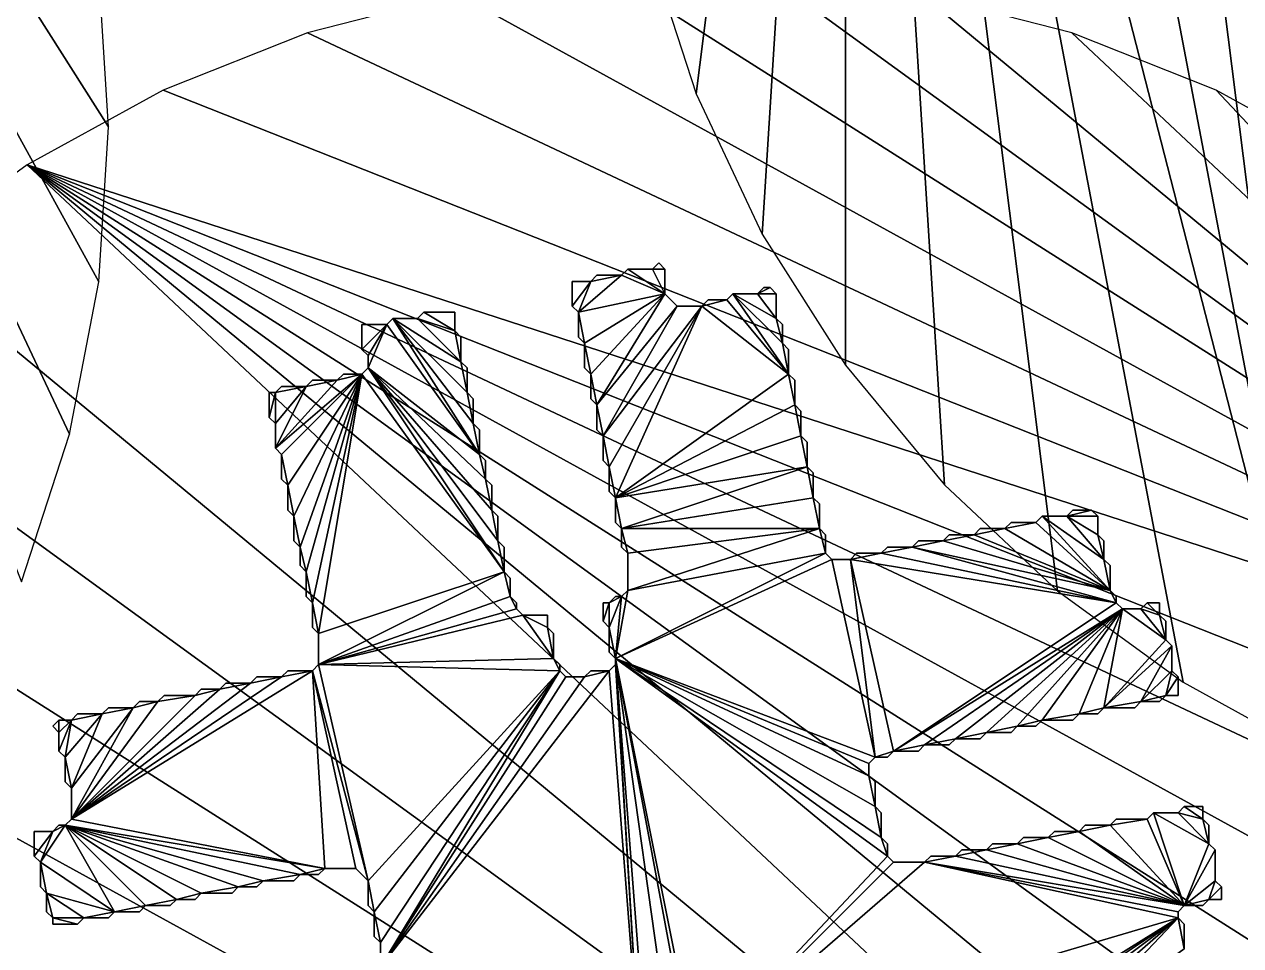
# Model space of a CAD drawing. Header units: metres. Extents: x 83 to 1014, y -33 to 839.
# Drawn here: x 490.4 to 687.1, y 209.5 to 358.6 of the extents above; entities that cross this region are included whole.
import ezdxf

# ---------------------------------------------------------------- set-up
doc = ezdxf.new("R2010")
doc.units = ezdxf.units.M

msp = doc.modelspace()

# ---------------------------------------------------------------- linework, layer by layer
for points in [[(677.83, 589.87, 250), (699.84, 240.03, 250), (699.84, 601.97, 250)], [(657.52, 575.1, 250), (699.84, 240.03, 250), (677.83, 589.87, 250)], [(639.21, 557.91, 250), (699.84, 240.03, 250), (657.52, 575.1, 250)], [(623.2, 538.56, 250), (699.84, 240.03, 250), (639.21, 557.91, 250)], [(591.28, 371.26, 250), (599.04, 347.38, 250), (623.2, 538.56, 250)], [(599.04, 347.38, 250), (609.74, 324.65, 250), (623.2, 538.56, 250)], [(609.74, 324.65, 250), (623.2, 303.44, 250), (623.2, 538.56, 250)], [(623.2, 303.44, 250), (639.21, 284.09, 250), (623.2, 538.56, 250)], [(639.21, 284.09, 250), (657.52, 266.9, 250), (623.2, 538.56, 250)], [(657.52, 266.9, 250), (677.83, 252.13, 250), (623.2, 538.56, 250)], [(677.83, 252.13, 250), (699.84, 240.03, 250), (623.2, 538.56, 250)], [(502.42, 367.07, 250), (389.16, 522.97, 250), (504, 342, 250)], [(504, 342, 250), (389.16, 522.97, 250), (502.42, 316.93, 250)], [(502.42, 316.93, 250), (389.16, 522.97, 250), (497.72, 292.26, 250)], [(497.72, 292.26, 250), (389.16, 522.97, 250), (489.96, 268.38, 250)], [(585.44, 366.61, 250), (560.52, 363.46, 250), (783.96, 240.62, 250)], [(610.56, 366.61, 250), (585.44, 366.61, 250), (783.96, 240.62, 250)], [(635.48, 363.46, 250), (610.56, 366.61, 250), (783.96, 240.62, 250)], [(560.52, 363.46, 250), (536.2, 357.21, 250), (783.96, 240.62, 250)], [(659.8, 357.21, 250), (635.48, 363.46, 250), (783.96, 240.62, 250)], [(536.2, 357.21, 250), (512.84, 347.97, 250), (783.96, 240.62, 250)], [(683.16, 347.97, 250), (659.8, 357.21, 250), (783.96, 240.62, 250)], [(512.84, 347.97, 250), (490.83, 335.87, 250), (783.96, 240.62, 250)], [(705.17, 335.87, 250), (683.16, 347.97, 250), (783.96, 240.62, 250)], [(490.83, 335.87, 250), (470.52, 321.1, 250), (773.26, 70.65, 250)], [(783.96, 240.62, 250), (490.83, 335.87, 250), (791.72, 216.74, 250)], [(791.72, 216.74, 250), (490.83, 335.87, 250), (796.42, 192.07, 250)], [(796.42, 192.07, 250), (490.83, 335.87, 250), (798, 167, 250)], [(798, 167, 250), (490.83, 335.87, 250), (796.42, 141.93, 250)], [(796.42, 141.93, 250), (490.83, 335.87, 250), (791.72, 117.26, 250)], [(791.72, 117.26, 250), (490.83, 335.87, 250), (783.96, 93.38, 250)], [(783.96, 93.38, 250), (490.83, 335.87, 250), (773.26, 70.65, 250)], [(470.52, 321.1, 250), (452.21, 303.91, 250), (773.26, 70.65, 250)], [(587, 318), (588, 319), (587, 318, 200)], [(588, 319, 200), (587, 318, 200), (588, 319)], [(587, 318), (594, 315), (588, 319)], [(588, 319, 200), (594, 315, 200), (587, 318, 200)], [(588, 319), (592, 319), (588, 319, 200)], [(592, 319, 200), (588, 319, 200), (592, 319)], [(588, 319), (594, 315), (592, 319)], [(592, 319, 200), (594, 315, 200), (588, 319, 200)], [(592, 319), (593, 320), (592, 319, 200)], [(593, 320, 200), (592, 319, 200), (593, 320)], [(592, 319), (594, 319), (593, 320)], [(593, 320, 200), (594, 319, 200), (592, 319, 200)], [(592, 319), (594, 315), (594, 319)], [(594, 319, 200), (594, 315, 200), (592, 319, 200)], [(593, 320), (594, 319), (593, 320, 200)], [(594, 319, 200), (593, 320, 200), (594, 319)], [(594, 319), (594, 315), (594, 319, 200)], [(594, 315, 200), (594, 319, 200), (594, 315)], [(579, 313), (579, 317), (579, 313, 200)], [(579, 317, 200), (579, 313, 200), (579, 317)], [(579, 317), (582, 317), (579, 317, 200)], [(582, 317, 200), (579, 317, 200), (582, 317)], [(579, 313), (582, 317), (579, 317)], [(580, 312), (582, 317), (579, 313)], [(579, 317, 200), (582, 317, 200), (579, 313, 200)], [(579, 313, 200), (582, 317, 200), (580, 312, 200)], [(580, 312), (587, 318), (582, 317)], [(580, 312), (594, 315), (587, 318)], [(582, 317, 200), (587, 318, 200), (580, 312, 200)], [(587, 318, 200), (594, 315, 200), (580, 312, 200)], [(582, 317), (583, 318), (582, 317, 200)], [(583, 318, 200), (582, 317, 200), (583, 318)], [(582, 317), (587, 318), (583, 318)], [(583, 318, 200), (587, 318, 200), (582, 317, 200)], [(583, 318), (587, 318), (583, 318, 200)], [(587, 318, 200), (583, 318, 200), (587, 318)], [(581, 307), (594, 315), (580, 312)], [(580, 312, 200), (594, 315, 200), (581, 307, 200)], [(582, 302), (594, 315), (581, 307)], [(581, 307, 200), (594, 315, 200), (582, 302, 200)], [(583, 297), (594, 315), (582, 302)], [(582, 302, 200), (594, 315, 200), (583, 297, 200)], [(583, 297), (596, 313), (594, 315)], [(594, 315, 200), (596, 313, 200), (583, 297, 200)], [(594, 315), (596, 313), (594, 315, 200)], [(596, 313, 200), (594, 315, 200), (596, 313)], [(604, 314), (605, 315), (604, 314, 200)], [(605, 315, 200), (604, 314, 200), (605, 315)], [(604, 314), (614, 302), (605, 315)], [(605, 315, 200), (614, 302, 200), (604, 314, 200)], [(605, 315), (609, 315), (605, 315, 200)], [(609, 315, 200), (605, 315, 200), (609, 315)], [(605, 315), (612, 311), (609, 315)], [(605, 315), (613, 307), (612, 311)], [(605, 315), (614, 302), (613, 307)], [(609, 315, 200), (612, 311, 200), (605, 315, 200)], [(612, 311, 200), (613, 307, 200), (605, 315, 200)], [(613, 307, 200), (614, 302, 200), (605, 315, 200)], [(609, 315), (610, 316), (609, 315, 200)], [(610, 316, 200), (609, 315, 200), (610, 316)], [(609, 315), (611, 316), (610, 316)], [(609, 315), (612, 315), (611, 316)], [(610, 316, 200), (611, 316, 200), (609, 315, 200)], [(611, 316, 200), (612, 315, 200), (609, 315, 200)], [(609, 315), (612, 311), (612, 315)], [(612, 315, 200), (612, 311, 200), (609, 315, 200)], [(610, 316), (611, 316), (610, 316, 200)], [(611, 316, 200), (610, 316, 200), (611, 316)], [(611, 316), (612, 315), (611, 316, 200)], [(612, 315, 200), (611, 316, 200), (612, 315)], [(612, 315), (612, 311), (612, 315, 200)], [(612, 311, 200), (612, 315, 200), (612, 311)], [(580, 312), (579, 313), (580, 312, 200)], [(579, 313, 200), (580, 312, 200), (579, 313)], [(584, 292), (596, 313), (583, 297)], [(583, 297, 200), (596, 313, 200), (584, 292, 200)], [(584, 292), (600, 313), (596, 313)], [(585, 287), (600, 313), (584, 292)], [(596, 313, 200), (600, 313, 200), (584, 292, 200)], [(584, 292, 200), (600, 313, 200), (585, 287, 200)], [(586, 282), (600, 313), (585, 287)], [(585, 287, 200), (600, 313, 200), (586, 282, 200)], [(586, 282), (614, 302), (600, 313)], [(600, 313, 200), (614, 302, 200), (586, 282, 200)], [(596, 313), (600, 313), (596, 313, 200)], [(600, 313, 200), (596, 313, 200), (600, 313)], [(600, 313), (601, 314), (600, 313, 200)], [(601, 314, 200), (600, 313, 200), (601, 314)], [(600, 313), (604, 314), (601, 314)], [(600, 313), (614, 302), (604, 314)], [(601, 314, 200), (604, 314, 200), (600, 313, 200)], [(604, 314, 200), (614, 302, 200), (600, 313, 200)], [(601, 314), (604, 314), (601, 314, 200)], [(604, 314, 200), (601, 314, 200), (604, 314)], [(549, 310), (550, 311), (549, 310, 200)], [(550, 311, 200), (549, 310, 200), (550, 311)], [(549, 310), (564, 289), (550, 311)], [(550, 311, 200), (564, 289, 200), (549, 310, 200)], [(550, 311), (554, 311), (550, 311, 200)], [(554, 311, 200), (550, 311, 200), (554, 311)], [(550, 311), (561, 304), (554, 311)], [(550, 311), (562, 299), (561, 304)], [(550, 311), (563, 294), (562, 299)], [(550, 311), (564, 289), (563, 294)], [(554, 311, 200), (561, 304, 200), (550, 311, 200)], [(561, 304, 200), (562, 299, 200), (550, 311, 200)], [(562, 299, 200), (563, 294, 200), (550, 311, 200)], [(563, 294, 200), (564, 289, 200), (550, 311, 200)], [(554, 311), (555, 312), (554, 311, 200)], [(555, 312, 200), (554, 311, 200), (555, 312)], [(554, 311), (560, 309), (555, 312)], [(555, 312, 200), (560, 309, 200), (554, 311, 200)], [(554, 311), (561, 304), (560, 309)], [(560, 309, 200), (561, 304, 200), (554, 311, 200)], [(555, 312), (560, 312), (555, 312, 200)], [(560, 312, 200), (555, 312, 200), (560, 312)], [(555, 312), (560, 309), (560, 312)], [(560, 312, 200), (560, 309, 200), (555, 312, 200)], [(560, 312), (560, 309), (560, 312, 200)], [(560, 309, 200), (560, 312, 200), (560, 309)], [(580, 308), (580, 312), (580, 308, 200)], [(580, 312, 200), (580, 308, 200), (580, 312)], [(581, 307), (580, 312), (580, 308)], [(580, 308, 200), (580, 312, 200), (581, 307, 200)], [(612, 311), (613, 310), (612, 311, 200)], [(613, 310, 200), (612, 311, 200), (613, 310)], [(612, 311), (613, 307), (613, 310)], [(613, 310, 200), (613, 307, 200), (612, 311, 200)], [(545, 306), (545, 310), (545, 306, 200)], [(545, 310, 200), (545, 306, 200), (545, 310)], [(545, 310), (549, 310), (545, 310, 200)], [(549, 310, 200), (545, 310, 200), (549, 310)], [(545, 306), (549, 310), (545, 310)], [(546, 305), (549, 310), (545, 306)], [(545, 310, 200), (549, 310, 200), (545, 306, 200)], [(545, 306, 200), (549, 310, 200), (546, 305, 200)], [(546, 303), (549, 310), (546, 305)], [(546, 303), (564, 289), (549, 310)], [(546, 305, 200), (549, 310, 200), (546, 303, 200)], [(549, 310, 200), (564, 289, 200), (546, 303, 200)], [(560, 309), (561, 308), (560, 309, 200)], [(561, 308, 200), (560, 309, 200), (561, 308)], [(560, 309), (561, 304), (561, 308)], [(561, 308, 200), (561, 304, 200), (560, 309, 200)], [(613, 310), (613, 307), (613, 310, 200)], [(613, 307, 200), (613, 310, 200), (613, 307)], [(561, 308), (561, 304), (561, 308, 200)], [(561, 304, 200), (561, 308, 200), (561, 304)], [(581, 307), (580, 308), (581, 307, 200)], [(580, 308, 200), (581, 307, 200), (580, 308)], [(581, 303), (581, 307), (581, 303, 200)], [(581, 307, 200), (581, 303, 200), (581, 307)], [(582, 302), (581, 307), (581, 303)], [(581, 303, 200), (581, 307, 200), (582, 302, 200)], [(613, 307), (614, 306), (613, 307, 200)], [(614, 306, 200), (613, 307, 200), (614, 306)], [(613, 307), (614, 302), (614, 306)], [(614, 306, 200), (614, 302, 200), (613, 307, 200)], [(546, 305), (545, 306), (546, 305, 200)], [(545, 306, 200), (546, 305, 200), (545, 306)], [(546, 303), (546, 305), (546, 303, 200)], [(546, 305, 200), (546, 303, 200), (546, 305)], [(614, 306), (614, 302), (614, 306, 200)], [(614, 302, 200), (614, 306, 200), (614, 302)], [(452.21, 303.91, 250), (436.2, 284.56, 250), (773.26, 70.65, 250)], [(545, 302), (546, 303), (545, 302, 200)], [(546, 303, 200), (545, 302, 200), (546, 303)], [(545, 302), (568, 270), (546, 303)], [(546, 303, 200), (568, 270, 200), (545, 302, 200)], [(546, 303), (565, 285), (564, 289)], [(546, 303), (566, 280), (565, 285)], [(546, 303), (567, 275), (566, 280)], [(546, 303), (568, 270), (567, 275)], [(564, 289, 200), (565, 285, 200), (546, 303, 200)], [(565, 285, 200), (566, 280, 200), (546, 303, 200)], [(566, 280, 200), (567, 275, 200), (546, 303, 200)], [(567, 275, 200), (568, 270, 200), (546, 303, 200)], [(561, 304), (562, 303), (561, 304, 200)], [(562, 303, 200), (561, 304, 200), (562, 303)], [(561, 304), (562, 299), (562, 303)], [(562, 303, 200), (562, 299, 200), (561, 304, 200)], [(562, 303), (562, 299), (562, 303, 200)], [(562, 299, 200), (562, 303, 200), (562, 299)], [(582, 302), (581, 303), (582, 302, 200)], [(581, 303, 200), (582, 302, 200), (581, 303)], [(531, 290), (545, 302), (541, 301)], [(532, 289), (545, 302), (531, 290)], [(541, 301, 200), (545, 302, 200), (531, 290, 200)], [(531, 290, 200), (545, 302, 200), (532, 289, 200)], [(531, 290), (541, 301), (536, 300)], [(536, 300, 200), (541, 301, 200), (531, 290, 200)], [(533, 284), (545, 302), (532, 289)], [(532, 289, 200), (545, 302, 200), (533, 284, 200)], [(534, 279), (545, 302), (533, 284)], [(533, 284, 200), (545, 302, 200), (534, 279, 200)], [(535, 274), (545, 302), (534, 279)], [(534, 279, 200), (545, 302, 200), (535, 274, 200)], [(536, 270), (545, 302), (535, 274)], [(535, 274, 200), (545, 302, 200), (536, 270, 200)], [(537, 265), (545, 302), (536, 270)], [(536, 270, 200), (545, 302, 200), (537, 265, 200)], [(536, 300), (537, 301), (536, 300, 200)], [(537, 301, 200), (536, 300, 200), (537, 301)], [(536, 300), (541, 301), (537, 301)], [(537, 301, 200), (541, 301, 200), (536, 300, 200)], [(538, 260), (545, 302), (537, 265)], [(537, 265, 200), (545, 302, 200), (538, 260, 200)], [(537, 301), (541, 301), (537, 301, 200)], [(541, 301, 200), (537, 301, 200), (541, 301)], [(538, 260), (568, 270), (545, 302)], [(545, 302, 200), (568, 270, 200), (538, 260, 200)], [(541, 301), (542, 302), (541, 301, 200)], [(542, 302, 200), (541, 301, 200), (542, 302)], [(541, 301), (545, 302), (542, 302)], [(542, 302, 200), (545, 302, 200), (541, 301, 200)], [(542, 302), (545, 302), (542, 302, 200)], [(545, 302, 200), (542, 302, 200), (545, 302)], [(582, 298), (582, 302), (582, 298, 200)], [(582, 302, 200), (582, 298, 200), (582, 302)], [(583, 297), (582, 302), (582, 298)], [(582, 298, 200), (582, 302, 200), (583, 297, 200)], [(586, 282), (615, 297), (614, 302)], [(614, 302, 200), (615, 297, 200), (586, 282, 200)], [(614, 302), (615, 301), (614, 302, 200)], [(615, 301, 200), (614, 302, 200), (615, 301)], [(614, 302), (615, 297), (615, 301)], [(615, 301, 200), (615, 297, 200), (614, 302, 200)], [(615, 301), (615, 297), (615, 301, 200)], [(615, 297, 200), (615, 301, 200), (615, 297)], [(531, 299), (532, 300), (531, 299, 200)], [(532, 300, 200), (531, 299, 200), (532, 300)], [(531, 299), (536, 300), (532, 300)], [(531, 294), (536, 300), (531, 299)], [(531, 290), (536, 300), (531, 294)], [(532, 300, 200), (536, 300, 200), (531, 299, 200)], [(531, 299, 200), (536, 300, 200), (531, 294, 200)], [(531, 294, 200), (536, 300, 200), (531, 290, 200)], [(532, 300), (536, 300), (532, 300, 200)], [(536, 300, 200), (532, 300, 200), (536, 300)], [(530, 295), (530, 299), (530, 295, 200)], [(530, 299, 200), (530, 295, 200), (530, 299)], [(530, 299), (531, 299), (530, 299, 200)], [(531, 299, 200), (530, 299, 200), (531, 299)], [(530, 295), (531, 299), (530, 299)], [(531, 294), (531, 299), (530, 295)], [(530, 299, 200), (531, 299, 200), (530, 295, 200)], [(530, 295, 200), (531, 299, 200), (531, 294, 200)], [(562, 299), (563, 298), (562, 299, 200)], [(563, 298, 200), (562, 299, 200), (563, 298)], [(562, 299), (563, 294), (563, 298)], [(563, 298, 200), (563, 294, 200), (562, 299, 200)], [(563, 298), (563, 294), (563, 298, 200)], [(563, 294, 200), (563, 298, 200), (563, 294)], [(583, 297), (582, 298), (583, 297, 200)], [(582, 298, 200), (583, 297, 200), (582, 298)], [(583, 293), (583, 297), (583, 293, 200)], [(583, 297, 200), (583, 293, 200), (583, 297)], [(584, 292), (583, 297), (583, 293)], [(583, 293, 200), (583, 297, 200), (584, 292, 200)], [(586, 282), (616, 292), (615, 297)], [(615, 297, 200), (616, 292, 200), (586, 282, 200)], [(615, 297), (616, 296), (615, 297, 200)], [(616, 296, 200), (615, 297, 200), (616, 296)], [(615, 297), (616, 292), (616, 296)], [(616, 296, 200), (616, 292, 200), (615, 297, 200)], [(616, 296), (616, 292), (616, 296, 200)], [(616, 292, 200), (616, 296, 200), (616, 292)], [(531, 294), (530, 295), (531, 294, 200)], [(530, 295, 200), (531, 294, 200), (530, 295)], [(531, 290), (531, 294), (531, 290, 200)], [(531, 294, 200), (531, 290, 200), (531, 294)], [(563, 294), (564, 293), (563, 294, 200)], [(564, 293, 200), (563, 294, 200), (564, 293)], [(563, 294), (564, 289), (564, 293)], [(564, 293, 200), (564, 289, 200), (563, 294, 200)], [(564, 293), (564, 289), (564, 293, 200)], [(564, 289, 200), (564, 293, 200), (564, 289)], [(584, 292), (583, 293), (584, 292, 200)], [(583, 293, 200), (584, 292, 200), (583, 293)], [(584, 288), (584, 292), (584, 288, 200)], [(584, 292, 200), (584, 288, 200), (584, 292)], [(585, 287), (584, 292), (584, 288)], [(584, 288, 200), (584, 292, 200), (585, 287, 200)], [(586, 282), (617, 287), (616, 292)], [(616, 292, 200), (617, 287, 200), (586, 282, 200)], [(616, 292), (617, 291), (616, 292, 200)], [(617, 291, 200), (616, 292, 200), (617, 291)], [(616, 292), (617, 287), (617, 291)], [(617, 291, 200), (617, 287, 200), (616, 292, 200)], [(532, 289), (531, 290), (532, 289, 200)], [(531, 290, 200), (532, 289, 200), (531, 290)], [(617, 291), (617, 287), (617, 291, 200)], [(617, 287, 200), (617, 291, 200), (617, 287)], [(532, 285), (532, 289), (532, 285, 200)], [(532, 289, 200), (532, 285, 200), (532, 289)], [(533, 284), (532, 289), (532, 285)], [(532, 285, 200), (532, 289, 200), (533, 284, 200)], [(564, 289), (565, 288), (564, 289, 200)], [(565, 288, 200), (564, 289, 200), (565, 288)], [(564, 289), (565, 285), (565, 288)], [(565, 288, 200), (565, 285, 200), (564, 289, 200)], [(565, 288), (565, 285), (565, 288, 200)], [(565, 285, 200), (565, 288, 200), (565, 285)], [(585, 287), (584, 288), (585, 287, 200)], [(584, 288, 200), (585, 287, 200), (584, 288)], [(585, 283), (585, 287), (585, 283, 200)], [(585, 287, 200), (585, 283, 200), (585, 287)], [(586, 282), (585, 287), (585, 283)], [(585, 283, 200), (585, 287, 200), (586, 282, 200)], [(587, 277), (617, 287), (586, 282)], [(586, 282, 200), (617, 287, 200), (587, 277, 200)], [(587, 277), (618, 282), (617, 287)], [(617, 287, 200), (618, 282, 200), (587, 277, 200)], [(617, 287), (618, 286), (617, 287, 200)], [(618, 286, 200), (617, 287, 200), (618, 286)], [(617, 287), (618, 282), (618, 286)], [(618, 286, 200), (618, 282, 200), (617, 287, 200)], [(618, 286), (618, 282), (618, 286, 200)], [(618, 282, 200), (618, 286, 200), (618, 282)], [(436.2, 284.56, 250), (422.74, 263.35, 250), (773.26, 70.65, 250)], [(533, 284), (532, 285), (533, 284, 200)], [(532, 285, 200), (533, 284, 200), (532, 285)], [(533, 280), (533, 284), (533, 280, 200)], [(533, 284, 200), (533, 280, 200), (533, 284)], [(534, 279), (533, 284), (533, 280)], [(533, 280, 200), (533, 284, 200), (534, 279, 200)], [(565, 285), (566, 284), (565, 285, 200)], [(566, 284, 200), (565, 285, 200), (566, 284)], [(565, 285), (566, 280), (566, 284)], [(566, 284, 200), (566, 280, 200), (565, 285, 200)], [(566, 284), (566, 280), (566, 284, 200)], [(566, 280, 200), (566, 284, 200), (566, 280)], [(586, 282), (585, 283), (586, 282, 200)], [(585, 283, 200), (586, 282, 200), (585, 283)], [(586, 278), (586, 282), (586, 278, 200)], [(586, 282, 200), (586, 278, 200), (586, 282)], [(587, 277), (586, 282), (586, 278)], [(586, 278, 200), (586, 282, 200), (587, 277, 200)], [(587, 277), (619, 277), (618, 282)], [(618, 282, 200), (619, 277, 200), (587, 277, 200)], [(618, 282), (619, 281), (618, 282, 200)], [(619, 281, 200), (618, 282, 200), (619, 281)], [(618, 282), (619, 277), (619, 281)], [(619, 281, 200), (619, 277, 200), (618, 282, 200)], [(534, 279), (533, 280), (534, 279, 200)], [(533, 280, 200), (534, 279, 200), (533, 280)], [(566, 280), (567, 279), (566, 280, 200)], [(567, 279, 200), (566, 280, 200), (567, 279)], [(566, 280), (567, 275), (567, 279)], [(567, 279, 200), (567, 275, 200), (566, 280, 200)], [(619, 281), (619, 277), (619, 281, 200)], [(619, 277, 200), (619, 281, 200), (619, 277)], [(659, 279), (660, 280), (659, 279, 200)], [(660, 280, 200), (659, 279, 200), (660, 280)], [(659, 279), (663, 280), (660, 280)], [(659, 279), (664, 279), (663, 280)], [(660, 280, 200), (663, 280, 200), (659, 279, 200)], [(663, 280, 200), (664, 279, 200), (659, 279, 200)], [(660, 280), (663, 280), (660, 280, 200)], [(663, 280, 200), (660, 280, 200), (663, 280)], [(663, 280), (664, 279), (663, 280, 200)], [(664, 279, 200), (663, 280, 200), (664, 279)], [(534, 275), (534, 279), (534, 275, 200)], [(534, 279, 200), (534, 275, 200), (534, 279)], [(535, 274), (534, 279), (534, 275)], [(534, 275, 200), (534, 279, 200), (535, 274, 200)], [(567, 279), (567, 275), (567, 279, 200)], [(567, 275, 200), (567, 279, 200), (567, 275)], [(587, 277), (586, 278), (587, 277, 200)], [(586, 278, 200), (587, 277, 200), (586, 278)], [(649, 277), (650, 278), (649, 277, 200)], [(650, 278, 200), (649, 277, 200), (650, 278)], [(649, 277), (654, 278), (650, 278)], [(649, 277), (666, 267), (654, 278)], [(650, 278, 200), (654, 278, 200), (649, 277, 200)], [(654, 278, 200), (666, 267, 200), (649, 277, 200)], [(650, 278), (654, 278), (650, 278, 200)], [(654, 278, 200), (650, 278, 200), (654, 278)], [(654, 278), (655, 279), (654, 278, 200)], [(655, 279, 200), (654, 278, 200), (655, 279)], [(654, 278), (666, 267), (655, 279)], [(655, 279, 200), (666, 267, 200), (654, 278, 200)], [(655, 279), (659, 279), (655, 279, 200)], [(659, 279, 200), (655, 279, 200), (659, 279)], [(655, 279), (665, 272), (659, 279)], [(655, 279), (666, 267), (665, 272)], [(659, 279, 200), (665, 272, 200), (655, 279, 200)], [(665, 272, 200), (666, 267, 200), (655, 279, 200)], [(659, 279), (664, 276), (664, 279)], [(659, 279), (665, 272), (664, 276)], [(664, 279, 200), (664, 276, 200), (659, 279, 200)], [(664, 276, 200), (665, 272, 200), (659, 279, 200)], [(664, 279), (664, 276), (664, 279, 200)], [(664, 276, 200), (664, 279, 200), (664, 276)], [(587, 274), (587, 277), (587, 274, 200)], [(587, 277, 200), (587, 274, 200), (587, 277)], [(588, 273), (587, 277), (587, 274)], [(588, 273), (619, 277), (587, 277)], [(587, 274, 200), (587, 277, 200), (588, 273, 200)], [(587, 277, 200), (619, 277, 200), (588, 273, 200)], [(588, 267), (619, 277), (588, 273)], [(588, 267), (620, 273), (619, 277)], [(588, 273, 200), (619, 277, 200), (588, 267, 200)], [(619, 277, 200), (620, 273, 200), (588, 267, 200)], [(619, 277), (620, 276), (619, 277, 200)], [(620, 276, 200), (619, 277, 200), (620, 276)], [(619, 277), (620, 273), (620, 276)], [(620, 276, 200), (620, 273, 200), (619, 277, 200)], [(620, 276), (620, 273), (620, 276, 200)], [(620, 273, 200), (620, 276, 200), (620, 273)], [(639, 275), (640, 276), (639, 275, 200)], [(640, 276, 200), (639, 275, 200), (640, 276)], [(639, 275), (644, 276), (640, 276)], [(639, 275), (666, 267), (644, 276)], [(640, 276, 200), (644, 276, 200), (639, 275, 200)], [(644, 276, 200), (666, 267, 200), (639, 275, 200)], [(640, 276), (644, 276), (640, 276, 200)], [(644, 276, 200), (640, 276, 200), (644, 276)], [(644, 276), (645, 277), (644, 276, 200)], [(645, 277, 200), (644, 276, 200), (645, 277)], [(644, 276), (649, 277), (645, 277)], [(644, 276), (666, 267), (649, 277)], [(645, 277, 200), (649, 277, 200), (644, 276, 200)], [(649, 277, 200), (666, 267, 200), (644, 276, 200)], [(645, 277), (649, 277), (645, 277, 200)], [(649, 277, 200), (645, 277, 200), (649, 277)], [(664, 276), (665, 275), (664, 276, 200)], [(665, 275, 200), (664, 276, 200), (665, 275)], [(664, 276), (665, 272), (665, 275)], [(665, 275, 200), (665, 272, 200), (664, 276, 200)], [(535, 274), (534, 275), (535, 274, 200)], [(534, 275, 200), (535, 274, 200), (534, 275)], [(535, 271), (535, 274), (535, 271, 200)], [(535, 274, 200), (535, 271, 200), (535, 274)], [(536, 270), (535, 274), (535, 271)], [(535, 271, 200), (535, 274, 200), (536, 270, 200)], [(567, 275), (568, 274), (567, 275, 200)], [(568, 274, 200), (567, 275, 200), (568, 274)], [(567, 275), (568, 270), (568, 274)], [(568, 274, 200), (568, 270, 200), (567, 275, 200)], [(568, 274), (568, 270), (568, 274, 200)], [(568, 270, 200), (568, 274, 200), (568, 270)], [(588, 273), (587, 274), (588, 273, 200)], [(587, 274, 200), (588, 273, 200), (587, 274)], [(629, 273), (630, 274), (629, 273, 200)], [(630, 274, 200), (629, 273, 200), (630, 274)], [(629, 273), (634, 274), (630, 274)], [(629, 273), (667, 265), (634, 274)], [(630, 274, 200), (634, 274, 200), (629, 273, 200)], [(634, 274, 200), (667, 265, 200), (629, 273, 200)], [(630, 274), (634, 274), (630, 274, 200)], [(634, 274, 200), (630, 274, 200), (634, 274)], [(634, 274), (635, 275), (634, 274, 200)], [(635, 275, 200), (634, 274, 200), (635, 275)], [(634, 274), (639, 275), (635, 275)], [(634, 274), (666, 267), (639, 275)], [(635, 275, 200), (639, 275, 200), (634, 274, 200)], [(639, 275, 200), (666, 267, 200), (634, 274, 200)], [(634, 274), (667, 265), (666, 267)], [(666, 267, 200), (667, 265, 200), (634, 274, 200)], [(635, 275), (639, 275), (635, 275, 200)], [(639, 275, 200), (635, 275, 200), (639, 275)], [(665, 275), (665, 272), (665, 275, 200)], [(665, 272, 200), (665, 275, 200), (665, 272)], [(586, 256), (620, 273), (588, 267)], [(586, 256), (621, 272), (620, 273)], [(588, 267, 200), (620, 273, 200), (586, 256, 200)], [(620, 273, 200), (621, 272, 200), (586, 256, 200)], [(586, 256), (628, 240), (621, 272)], [(621, 272, 200), (628, 240, 200), (586, 256, 200)], [(588, 267), (588, 273), (588, 267, 200)], [(588, 273, 200), (588, 267, 200), (588, 273)], [(620, 273), (621, 272), (620, 273, 200)], [(621, 272, 200), (620, 273, 200), (621, 272)], [(621, 272), (624, 272), (621, 272, 200)], [(624, 272, 200), (621, 272, 200), (624, 272)], [(621, 272), (628, 240), (624, 272)], [(624, 272, 200), (628, 240, 200), (621, 272, 200)], [(624, 272), (625, 273), (624, 272, 200)], [(625, 273, 200), (624, 272, 200), (625, 273)], [(624, 272), (629, 273), (625, 273)], [(624, 272), (667, 265), (629, 273)], [(625, 273, 200), (629, 273, 200), (624, 272, 200)], [(629, 273, 200), (667, 265, 200), (624, 272, 200)], [(624, 272), (631, 241), (667, 265)], [(624, 272), (628, 240), (631, 241)], [(667, 265, 200), (631, 241, 200), (624, 272, 200)], [(631, 241, 200), (628, 240, 200), (624, 272, 200)], [(625, 273), (629, 273), (625, 273, 200)], [(629, 273, 200), (625, 273, 200), (629, 273)], [(665, 272), (666, 271), (665, 272, 200)], [(666, 271, 200), (665, 272, 200), (666, 271)], [(665, 272), (666, 267), (666, 271)], [(666, 271, 200), (666, 267, 200), (665, 272, 200)], [(536, 270), (535, 271), (536, 270, 200)], [(535, 271, 200), (536, 270, 200), (535, 271)], [(536, 266), (536, 270), (536, 266, 200)], [(536, 270, 200), (536, 266, 200), (536, 270)], [(537, 265), (536, 270), (536, 266)], [(536, 266, 200), (536, 270, 200), (537, 265, 200)], [(538, 255), (568, 270), (538, 260)], [(538, 255), (569, 266), (568, 270)], [(538, 260, 200), (568, 270, 200), (538, 255, 200)], [(568, 270, 200), (569, 266, 200), (538, 255, 200)], [(568, 270), (569, 269), (568, 270, 200)], [(569, 269, 200), (568, 270, 200), (569, 269)], [(568, 270), (569, 266), (569, 269)], [(569, 269, 200), (569, 266, 200), (568, 270, 200)], [(666, 271), (666, 267), (666, 271, 200)], [(666, 267, 200), (666, 271, 200), (666, 267)], [(569, 269), (569, 266), (569, 269, 200)], [(569, 266, 200), (569, 269, 200), (569, 266)], [(537, 265), (536, 266), (537, 265, 200)], [(536, 266, 200), (537, 265, 200), (536, 266)], [(538, 255), (570, 264), (569, 266)], [(569, 266, 200), (570, 264, 200), (538, 255, 200)], [(569, 266), (570, 265), (569, 266, 200)], [(570, 265, 200), (569, 266, 200), (570, 265)], [(569, 266), (570, 264), (570, 265)], [(570, 265, 200), (570, 264, 200), (569, 266, 200)], [(585, 265), (586, 266), (585, 265, 200)], [(586, 266, 200), (585, 265, 200), (586, 266)], [(585, 265), (587, 266), (586, 266)], [(585, 261), (587, 266), (585, 265)], [(586, 256), (587, 266), (585, 261)], [(586, 266, 200), (587, 266, 200), (585, 265, 200)], [(585, 265, 200), (587, 266, 200), (585, 261, 200)], [(585, 261, 200), (587, 266, 200), (586, 256, 200)], [(586, 256), (588, 267), (587, 266)], [(587, 266, 200), (588, 267, 200), (586, 256, 200)], [(586, 266), (587, 266), (586, 266, 200)], [(587, 266, 200), (586, 266, 200), (587, 266)], [(587, 266), (588, 267), (587, 266, 200)], [(588, 267, 200), (587, 266, 200), (588, 267)], [(666, 267), (667, 266), (666, 267, 200)], [(667, 266, 200), (666, 267, 200), (667, 266)], [(666, 267), (667, 265), (667, 266)], [(667, 266, 200), (667, 265, 200), (666, 267, 200)], [(667, 266), (667, 265), (667, 266, 200)], [(667, 265, 200), (667, 266, 200), (667, 265)], [(537, 261), (537, 265), (537, 261, 200)], [(537, 265, 200), (537, 261, 200), (537, 265)], [(538, 260), (537, 265), (537, 261)], [(537, 261, 200), (537, 265, 200), (538, 260, 200)], [(538, 255), (571, 263), (570, 264)], [(570, 264, 200), (571, 263, 200), (538, 255, 200)], [(570, 265), (570, 264), (570, 265, 200)], [(570, 264, 200), (570, 265, 200), (570, 264)], [(570, 264), (571, 263), (570, 264, 200)], [(571, 263, 200), (570, 264, 200), (571, 263)], [(584, 262), (584, 265), (584, 262, 200)], [(584, 265, 200), (584, 262, 200), (584, 265)], [(584, 265), (585, 265), (584, 265, 200)], [(585, 265, 200), (584, 265, 200), (585, 265)], [(584, 262), (585, 265), (584, 265)], [(585, 261), (585, 265), (584, 262)], [(584, 265, 200), (585, 265, 200), (584, 262, 200)], [(584, 262, 200), (585, 265, 200), (585, 261, 200)], [(667, 265), (631, 241), (668, 264)], [(668, 264, 200), (631, 241, 200), (667, 265, 200)], [(668, 264), (631, 241), (636, 242)], [(636, 242, 200), (631, 241, 200), (668, 264, 200)], [(668, 264), (636, 242), (641, 243)], [(641, 243, 200), (636, 242, 200), (668, 264, 200)], [(668, 264), (641, 243), (646, 244)], [(646, 244, 200), (641, 243, 200), (668, 264, 200)], [(668, 264), (646, 244), (651, 245)], [(651, 245, 200), (646, 244, 200), (668, 264, 200)], [(668, 264), (651, 245), (655, 246)], [(655, 246, 200), (651, 245, 200), (668, 264, 200)], [(668, 264), (655, 246), (661, 247)], [(661, 247, 200), (655, 246, 200), (668, 264, 200)], [(668, 264), (661, 247), (665, 248)], [(665, 248, 200), (661, 247, 200), (668, 264, 200)], [(668, 264), (665, 248), (675, 259)], [(675, 259, 200), (665, 248, 200), (668, 264, 200)], [(667, 265), (668, 264), (667, 265, 200)], [(668, 264, 200), (667, 265, 200), (668, 264)], [(668, 264), (671, 264), (668, 264, 200)], [(671, 264, 200), (668, 264, 200), (671, 264)], [(668, 264), (675, 259), (671, 264)], [(671, 264, 200), (675, 259, 200), (668, 264, 200)], [(671, 264), (672, 265), (671, 264, 200)], [(672, 265, 200), (671, 264, 200), (672, 265)], [(671, 264), (674, 263), (672, 265)], [(672, 265, 200), (674, 263, 200), (671, 264, 200)], [(671, 264), (675, 259), (674, 263)], [(674, 263, 200), (675, 259, 200), (671, 264, 200)], [(672, 265), (674, 265), (672, 265, 200)], [(674, 265, 200), (672, 265, 200), (674, 265)], [(672, 265), (674, 263), (674, 265)], [(674, 265, 200), (674, 263, 200), (672, 265, 200)], [(674, 265), (674, 263), (674, 265, 200)], [(674, 263, 200), (674, 265, 200), (674, 263)], [(422.74, 263.35, 250), (412.04, 240.62, 250), (773.26, 70.65, 250)], [(538, 255), (576, 256), (571, 263)], [(571, 263, 200), (576, 256, 200), (538, 255, 200)], [(571, 263), (575, 263), (571, 263, 200)], [(575, 263, 200), (571, 263, 200), (575, 263)], [(571, 263), (575, 261), (575, 263)], [(571, 263), (576, 256), (575, 261)], [(575, 263, 200), (575, 261, 200), (571, 263, 200)], [(575, 261, 200), (576, 256, 200), (571, 263, 200)], [(575, 263), (575, 261), (575, 263, 200)], [(575, 261, 200), (575, 263, 200), (575, 261)], [(585, 261), (584, 262), (585, 261, 200)], [(584, 262, 200), (585, 261, 200), (584, 262)], [(674, 263), (675, 262), (674, 263, 200)], [(675, 262, 200), (674, 263, 200), (675, 262)], [(674, 263), (675, 259), (675, 262)], [(675, 262, 200), (675, 259, 200), (674, 263, 200)], [(675, 262), (675, 259), (675, 262, 200)], [(675, 259, 200), (675, 262, 200), (675, 259)], [(538, 260), (537, 261), (538, 260, 200)], [(537, 261, 200), (538, 260, 200), (537, 261)], [(538, 255), (538, 260), (538, 255, 200)], [(538, 260, 200), (538, 255, 200), (538, 260)], [(575, 261), (576, 260), (575, 261, 200)], [(576, 260, 200), (575, 261, 200), (576, 260)], [(575, 261), (576, 256), (576, 260)], [(576, 260, 200), (576, 256, 200), (575, 261, 200)], [(576, 260), (576, 256), (576, 260, 200)], [(576, 256, 200), (576, 260, 200), (576, 256)], [(585, 257), (585, 261), (585, 257, 200)], [(585, 261, 200), (585, 257, 200), (585, 261)], [(586, 256), (585, 261), (585, 257)], [(585, 257, 200), (585, 261, 200), (586, 256, 200)], [(675, 259), (665, 248), (676, 258)], [(676, 258, 200), (665, 248, 200), (675, 259, 200)], [(676, 258), (665, 248), (671, 249)], [(671, 249, 200), (665, 248, 200), (676, 258, 200)], [(676, 258), (671, 249), (676, 254)], [(676, 254, 200), (671, 249, 200), (676, 258, 200)], [(675, 259), (676, 258), (675, 259, 200)], [(676, 258, 200), (675, 259, 200), (676, 258)], [(676, 258), (676, 254), (676, 258, 200)], [(676, 254, 200), (676, 258, 200), (676, 254)], [(538, 255), (577, 254), (576, 256)], [(576, 256, 200), (577, 254, 200), (538, 255, 200)], [(576, 256), (577, 255), (576, 256, 200)], [(577, 255, 200), (576, 256, 200), (577, 255)], [(576, 256), (577, 254), (577, 255)], [(577, 255, 200), (577, 254, 200), (576, 256, 200)], [(586, 256), (585, 257), (586, 256, 200)], [(585, 257, 200), (586, 256, 200), (585, 257)], [(586, 255), (586, 256), (586, 255, 200)], [(586, 256, 200), (586, 255, 200), (586, 256)], [(586, 256), (627, 239), (628, 240)], [(586, 256), (627, 237), (627, 239)], [(586, 256), (628, 232), (627, 237)], [(586, 256), (629, 227), (628, 232)], [(586, 256), (630, 224), (629, 227)], [(586, 256), (599, 191), (630, 224)], [(586, 256), (598, 192), (599, 191)], [(586, 256), (595, 192), (598, 192)], [(586, 256), (591, 191), (595, 192)], [(586, 256), (590, 190), (591, 191)], [(586, 255), (590, 190), (586, 256)], [(628, 240, 200), (627, 239, 200), (586, 256, 200)], [(627, 239, 200), (627, 237, 200), (586, 256, 200)], [(627, 237, 200), (628, 232, 200), (586, 256, 200)], [(628, 232, 200), (629, 227, 200), (586, 256, 200)], [(629, 227, 200), (630, 224, 200), (586, 256, 200)], [(630, 224, 200), (599, 191, 200), (586, 256, 200)], [(599, 191, 200), (598, 192, 200), (586, 256, 200)], [(598, 192, 200), (595, 192, 200), (586, 256, 200)], [(595, 192, 200), (591, 191, 200), (586, 256, 200)], [(591, 191, 200), (590, 190, 200), (586, 256, 200)], [(586, 256, 200), (590, 190, 200), (586, 255, 200)], [(498, 230), (537, 254), (532, 253)], [(539, 222), (537, 254), (498, 230)], [(532, 253, 200), (537, 254, 200), (498, 230, 200)], [(498, 230, 200), (537, 254, 200), (539, 222, 200)], [(532, 253), (533, 254), (532, 253, 200)], [(533, 254, 200), (532, 253, 200), (533, 254)], [(532, 253), (537, 254), (533, 254)], [(533, 254, 200), (537, 254, 200), (532, 253, 200)], [(533, 254), (537, 254), (533, 254, 200)], [(537, 254, 200), (533, 254, 200), (537, 254)], [(537, 254), (538, 255), (537, 254, 200)], [(538, 255, 200), (537, 254, 200), (538, 255)], [(546, 220), (538, 255), (537, 254)], [(537, 254, 200), (538, 255, 200), (546, 220, 200)], [(544, 222), (537, 254), (539, 222)], [(546, 220), (537, 254), (544, 222)], [(539, 222, 200), (537, 254, 200), (544, 222, 200)], [(544, 222, 200), (537, 254, 200), (546, 220, 200)], [(546, 220), (577, 254), (538, 255)], [(538, 255, 200), (577, 254, 200), (546, 220, 200)], [(547, 215), (577, 254), (546, 220)], [(546, 220, 200), (577, 254, 200), (547, 215, 200)], [(548, 210), (577, 254), (547, 215)], [(547, 215, 200), (577, 254, 200), (548, 210, 200)], [(548, 206), (577, 254), (548, 210)], [(548, 206), (578, 253), (577, 254)], [(548, 206), (585, 254), (581, 253)], [(590, 190), (585, 254), (548, 206)], [(548, 210, 200), (577, 254, 200), (548, 206, 200)], [(577, 254, 200), (578, 253, 200), (548, 206, 200)], [(581, 253, 200), (585, 254, 200), (548, 206, 200)], [(548, 206, 200), (585, 254, 200), (590, 190, 200)], [(577, 255), (577, 254), (577, 255, 200)], [(577, 254, 200), (577, 255, 200), (577, 254)], [(577, 254), (578, 253), (577, 254, 200)], [(578, 253, 200), (577, 254, 200), (578, 253)], [(581, 253), (582, 254), (581, 253, 200)], [(582, 254, 200), (581, 253, 200), (582, 254)], [(581, 253), (585, 254), (582, 254)], [(582, 254, 200), (585, 254, 200), (581, 253, 200)], [(582, 254), (585, 254), (582, 254, 200)], [(585, 254, 200), (582, 254, 200), (585, 254)], [(585, 254), (586, 255), (585, 254, 200)], [(586, 255, 200), (585, 254, 200), (586, 255)], [(590, 190), (586, 255), (585, 254)], [(585, 254, 200), (586, 255, 200), (590, 190, 200)], [(676, 254), (671, 249), (675, 250)], [(675, 250, 200), (671, 249, 200), (676, 254, 200)], [(676, 254), (675, 250), (677, 253)], [(677, 253, 200), (675, 250, 200), (676, 254, 200)], [(676, 254), (677, 253), (676, 254, 200)], [(677, 253, 200), (676, 254, 200), (677, 253)], [(498, 230), (532, 253), (527, 252)], [(527, 252, 200), (532, 253, 200), (498, 230, 200)], [(498, 230), (527, 252), (522, 251)], [(522, 251, 200), (527, 252, 200), (498, 230, 200)], [(522, 251), (523, 252), (522, 251, 200)], [(523, 252, 200), (522, 251, 200), (523, 252)], [(522, 251), (527, 252), (523, 252)], [(523, 252, 200), (527, 252, 200), (522, 251, 200)], [(523, 252), (527, 252), (523, 252, 200)], [(527, 252, 200), (523, 252, 200), (527, 252)], [(527, 252), (528, 253), (527, 252, 200)], [(528, 253, 200), (527, 252, 200), (528, 253)], [(527, 252), (532, 253), (528, 253)], [(528, 253, 200), (532, 253, 200), (527, 252, 200)], [(528, 253), (532, 253), (528, 253, 200)], [(532, 253, 200), (528, 253, 200), (532, 253)], [(548, 206), (581, 253), (578, 253)], [(578, 253, 200), (581, 253, 200), (548, 206, 200)], [(578, 253), (581, 253), (578, 253, 200)], [(581, 253, 200), (578, 253, 200), (581, 253)], [(677, 253), (675, 250), (677, 250)], [(677, 250, 200), (675, 250, 200), (677, 253, 200)], [(677, 253), (677, 250), (677, 253, 200)], [(677, 250, 200), (677, 253, 200), (677, 250)], [(498, 230), (522, 251), (518, 250)], [(518, 250, 200), (522, 251, 200), (498, 230, 200)], [(498, 230), (518, 250), (512, 249)], [(512, 249, 200), (518, 250, 200), (498, 230, 200)], [(512, 249), (513, 250), (512, 249, 200)], [(513, 250, 200), (512, 249, 200), (513, 250)], [(512, 249), (518, 250), (513, 250)], [(513, 250, 200), (518, 250, 200), (512, 249, 200)], [(513, 250), (518, 250), (513, 250, 200)], [(518, 250, 200), (513, 250, 200), (518, 250)], [(518, 250), (519, 251), (518, 250, 200)], [(519, 251, 200), (518, 250, 200), (519, 251)], [(518, 250), (522, 251), (519, 251)], [(519, 251, 200), (522, 251, 200), (518, 250, 200)], [(519, 251), (522, 251), (519, 251, 200)], [(522, 251, 200), (519, 251, 200), (522, 251)], [(675, 250), (671, 249), (674, 249)], [(674, 249, 200), (671, 249, 200), (675, 250, 200)], [(675, 250), (674, 249), (675, 250, 200)], [(674, 249, 200), (675, 250, 200), (674, 249)], [(677, 250), (675, 250), (677, 250, 200)], [(675, 250, 200), (677, 250, 200), (675, 250)], [(498, 230), (512, 249), (508, 248)], [(508, 248, 200), (512, 249, 200), (498, 230, 200)], [(498, 235), (508, 248), (503, 247)], [(498, 230), (508, 248), (498, 235)], [(503, 247, 200), (508, 248, 200), (498, 235, 200)], [(498, 235, 200), (508, 248, 200), (498, 230, 200)], [(503, 247), (504, 248), (503, 247, 200)], [(504, 248, 200), (503, 247, 200), (504, 248)], [(503, 247), (508, 248), (504, 248)], [(504, 248, 200), (508, 248, 200), (503, 247, 200)], [(504, 248), (508, 248), (504, 248, 200)], [(508, 248, 200), (504, 248, 200), (508, 248)], [(508, 248), (509, 249), (508, 248, 200)], [(509, 249, 200), (508, 248, 200), (509, 249)], [(508, 248), (512, 249), (509, 249)], [(509, 249, 200), (512, 249, 200), (508, 248, 200)], [(509, 249), (512, 249), (509, 249, 200)], [(512, 249, 200), (509, 249, 200), (512, 249)], [(665, 248), (661, 247), (664, 247)], [(664, 247, 200), (661, 247, 200), (665, 248, 200)], [(665, 248), (664, 247), (665, 248, 200)], [(664, 247, 200), (665, 248, 200), (664, 247)], [(671, 249), (665, 248), (670, 248)], [(670, 248, 200), (665, 248, 200), (671, 249, 200)], [(670, 248), (665, 248), (670, 248, 200)], [(665, 248, 200), (670, 248, 200), (665, 248)], [(671, 249), (670, 248), (671, 249, 200)], [(670, 248, 200), (671, 249, 200), (670, 248)], [(674, 249), (671, 249), (674, 249, 200)], [(671, 249, 200), (674, 249, 200), (671, 249)], [(495, 245), (496, 246), (495, 245, 200)], [(496, 246, 200), (495, 245, 200), (496, 246)], [(496, 244), (496, 246), (495, 245)], [(495, 245, 200), (496, 246, 200), (496, 244, 200)], [(496, 246), (498, 246), (496, 246, 200)], [(498, 246, 200), (496, 246, 200), (498, 246)], [(496, 244), (498, 246), (496, 246)], [(496, 241), (498, 246), (496, 244)], [(497, 240), (498, 246), (496, 241)], [(496, 246, 200), (498, 246, 200), (496, 244, 200)], [(496, 244, 200), (498, 246, 200), (496, 241, 200)], [(496, 241, 200), (498, 246, 200), (497, 240, 200)], [(497, 240), (503, 247), (498, 246)], [(498, 235), (503, 247), (497, 240)], [(498, 246, 200), (503, 247, 200), (497, 240, 200)], [(497, 240, 200), (503, 247, 200), (498, 235, 200)], [(498, 246), (499, 247), (498, 246, 200)], [(499, 247, 200), (498, 246, 200), (499, 247)], [(498, 246), (503, 247), (499, 247)], [(499, 247, 200), (503, 247, 200), (498, 246, 200)], [(499, 247), (503, 247), (499, 247, 200)], [(503, 247, 200), (499, 247, 200), (503, 247)], [(655, 246), (651, 245), (654, 245)], [(654, 245, 200), (651, 245, 200), (655, 246, 200)], [(655, 246), (654, 245), (655, 246, 200)], [(654, 245, 200), (655, 246, 200), (654, 245)], [(661, 247), (655, 246), (660, 246)], [(660, 246, 200), (655, 246, 200), (661, 247, 200)], [(660, 246), (655, 246), (660, 246, 200)], [(655, 246, 200), (660, 246, 200), (655, 246)], [(661, 247), (660, 246), (661, 247, 200)], [(660, 246, 200), (661, 247, 200), (660, 246)], [(664, 247), (661, 247), (664, 247, 200)], [(661, 247, 200), (664, 247, 200), (661, 247)], [(496, 244), (495, 245), (496, 244, 200)], [(495, 245, 200), (496, 244, 200), (495, 245)], [(496, 241), (496, 244), (496, 241, 200)], [(496, 244, 200), (496, 241, 200), (496, 244)], [(646, 244), (641, 243), (645, 243)], [(645, 243, 200), (641, 243, 200), (646, 244, 200)], [(646, 244), (645, 243), (646, 244, 200)], [(645, 243, 200), (646, 244, 200), (645, 243)], [(651, 245), (646, 244), (650, 244)], [(650, 244, 200), (646, 244, 200), (651, 245, 200)], [(650, 244), (646, 244), (650, 244, 200)], [(646, 244, 200), (650, 244, 200), (646, 244)], [(651, 245), (650, 244), (651, 245, 200)], [(650, 244, 200), (651, 245, 200), (650, 244)], [(654, 245), (651, 245), (654, 245, 200)], [(651, 245, 200), (654, 245, 200), (651, 245)], [(636, 242), (631, 241), (635, 241)], [(635, 241, 200), (631, 241, 200), (636, 242, 200)], [(636, 242), (635, 241), (636, 242, 200)], [(635, 241, 200), (636, 242, 200), (635, 241)], [(641, 243), (636, 242), (640, 242)], [(640, 242, 200), (636, 242, 200), (641, 243, 200)], [(640, 242), (636, 242), (640, 242, 200)], [(636, 242, 200), (640, 242, 200), (636, 242)], [(641, 243), (640, 242), (641, 243, 200)], [(640, 242, 200), (641, 243, 200), (640, 242)], [(645, 243), (641, 243), (645, 243, 200)], [(641, 243, 200), (645, 243, 200), (641, 243)], [(412.04, 240.62, 250), (404.28, 216.74, 250), (773.26, 70.65, 250)], [(497, 240), (496, 241), (497, 240, 200)], [(496, 241, 200), (497, 240, 200), (496, 241)], [(631, 241), (628, 240), (630, 240)], [(630, 240, 200), (628, 240, 200), (631, 241, 200)], [(631, 241), (630, 240), (631, 241, 200)], [(630, 240, 200), (631, 241, 200), (630, 240)], [(635, 241), (631, 241), (635, 241, 200)], [(631, 241, 200), (635, 241, 200), (631, 241)], [(497, 236), (497, 240), (497, 236, 200)], [(497, 240, 200), (497, 236, 200), (497, 240)], [(498, 235), (497, 240), (497, 236)], [(497, 236, 200), (497, 240, 200), (498, 235, 200)], [(628, 240), (627, 239), (628, 240, 200)], [(627, 239, 200), (628, 240, 200), (627, 239)], [(627, 239), (627, 237), (627, 239, 200)], [(627, 237, 200), (627, 239, 200), (627, 237)], [(630, 240), (628, 240), (630, 240, 200)], [(628, 240, 200), (630, 240, 200), (628, 240)], [(627, 237), (628, 236), (627, 237, 200)], [(628, 236, 200), (627, 237, 200), (628, 236)], [(627, 237), (628, 232), (628, 236)], [(628, 236, 200), (628, 232, 200), (627, 237, 200)], [(498, 235), (497, 236), (498, 235, 200)], [(497, 236, 200), (498, 235, 200), (497, 236)], [(498, 230), (498, 235), (498, 230, 200)], [(498, 235, 200), (498, 230, 200), (498, 235)], [(628, 236), (628, 232), (628, 236, 200)], [(628, 232, 200), (628, 236, 200), (628, 232)], [(628, 232), (629, 231), (628, 232, 200)], [(629, 231, 200), (628, 232, 200), (629, 231)], [(628, 232), (629, 227), (629, 231)], [(629, 231, 200), (629, 227, 200), (628, 232, 200)], [(629, 231), (629, 227), (629, 231, 200)], [(629, 227, 200), (629, 231, 200), (629, 227)], [(672, 230), (673, 231), (672, 230, 200)], [(673, 231, 200), (672, 230, 200), (673, 231)], [(672, 230), (678, 216), (673, 231)], [(673, 231, 200), (678, 216, 200), (672, 230, 200)], [(673, 231), (677, 231), (673, 231, 200)], [(677, 231, 200), (673, 231, 200), (677, 231)], [(673, 231), (682, 226), (677, 231)], [(673, 231), (678, 216), (682, 226)], [(677, 231, 200), (682, 226, 200), (673, 231, 200)], [(682, 226, 200), (678, 216, 200), (673, 231, 200)], [(677, 231), (678, 232), (677, 231, 200)], [(678, 232, 200), (677, 231, 200), (678, 232)], [(677, 231), (681, 230), (678, 232)], [(678, 232, 200), (681, 230, 200), (677, 231, 200)], [(677, 231), (682, 226), (681, 230)], [(681, 230, 200), (682, 226, 200), (677, 231, 200)], [(678, 232), (681, 232), (678, 232, 200)], [(681, 232, 200), (678, 232, 200), (681, 232)], [(678, 232), (681, 230), (681, 232)], [(681, 232, 200), (681, 230, 200), (678, 232, 200)], [(681, 232), (681, 230), (681, 232, 200)], [(681, 230, 200), (681, 232, 200), (681, 230)], [(493, 223), (497, 229), (495, 228)], [(505, 215), (497, 229), (493, 223)], [(495, 228, 200), (497, 229, 200), (493, 223, 200)], [(493, 223, 200), (497, 229, 200), (505, 215, 200)], [(495, 228), (496, 229), (495, 228, 200)], [(496, 229, 200), (495, 228, 200), (496, 229)], [(495, 228), (497, 229), (496, 229)], [(496, 229, 200), (497, 229, 200), (495, 228, 200)], [(496, 229), (497, 229), (496, 229, 200)], [(497, 229, 200), (496, 229, 200), (497, 229)], [(497, 229), (498, 230), (497, 229, 200)], [(498, 230, 200), (497, 229, 200), (498, 230)], [(539, 222), (498, 230), (497, 229)], [(497, 229, 200), (498, 230, 200), (539, 222, 200)], [(510, 216), (497, 229), (505, 215)], [(515, 217), (497, 229), (510, 216)], [(519, 218), (497, 229), (515, 217)], [(525, 219), (497, 229), (519, 218)], [(529, 220), (497, 229), (525, 219)], [(535, 221), (497, 229), (529, 220)], [(539, 222), (497, 229), (535, 221)], [(505, 215, 200), (497, 229, 200), (510, 216, 200)], [(510, 216, 200), (497, 229, 200), (515, 217, 200)], [(515, 217, 200), (497, 229, 200), (519, 218, 200)], [(519, 218, 200), (497, 229, 200), (525, 219, 200)], [(525, 219, 200), (497, 229, 200), (529, 220, 200)], [(529, 220, 200), (497, 229, 200), (535, 221, 200)], [(535, 221, 200), (497, 229, 200), (539, 222, 200)], [(661, 228), (662, 229), (661, 228, 200)], [(662, 229, 200), (661, 228, 200), (662, 229)], [(661, 228), (666, 229), (662, 229)], [(661, 228), (678, 216), (666, 229)], [(662, 229, 200), (666, 229, 200), (661, 228, 200)], [(666, 229, 200), (678, 216, 200), (661, 228, 200)], [(662, 229), (666, 229), (662, 229, 200)], [(666, 229, 200), (662, 229, 200), (666, 229)], [(666, 229), (667, 230), (666, 229, 200)], [(667, 230, 200), (666, 229, 200), (667, 230)], [(666, 229), (672, 230), (667, 230)], [(666, 229), (678, 216), (672, 230)], [(667, 230, 200), (672, 230, 200), (666, 229, 200)], [(672, 230, 200), (678, 216, 200), (666, 229, 200)], [(667, 230), (672, 230), (667, 230, 200)], [(672, 230, 200), (667, 230, 200), (672, 230)], [(681, 230), (682, 229), (681, 230, 200)], [(682, 229, 200), (681, 230, 200), (682, 229)], [(681, 230), (682, 226), (682, 229)], [(682, 229, 200), (682, 226, 200), (681, 230, 200)], [(682, 229), (682, 226), (682, 229, 200)], [(682, 226, 200), (682, 229, 200), (682, 226)], [(492, 224), (492, 228), (492, 224, 200)], [(492, 228, 200), (492, 224, 200), (492, 228)], [(492, 228), (495, 228), (492, 228, 200)], [(495, 228, 200), (492, 228, 200), (495, 228)], [(492, 224), (495, 228), (492, 228)], [(493, 223), (495, 228), (492, 224)], [(492, 228, 200), (495, 228, 200), (492, 224, 200)], [(492, 224, 200), (495, 228, 200), (493, 223, 200)], [(629, 227), (630, 226), (629, 227, 200)], [(630, 226, 200), (629, 227, 200), (630, 226)], [(629, 227), (630, 224), (630, 226)], [(630, 226, 200), (630, 224, 200), (629, 227, 200)], [(651, 226), (652, 227), (651, 226, 200)], [(652, 227, 200), (651, 226, 200), (652, 227)], [(651, 226), (656, 227), (652, 227)], [(651, 226), (678, 216), (656, 227)], [(652, 227, 200), (656, 227, 200), (651, 226, 200)], [(656, 227, 200), (678, 216, 200), (651, 226, 200)], [(652, 227), (656, 227), (652, 227, 200)], [(656, 227, 200), (652, 227, 200), (656, 227)], [(656, 227), (657, 228), (656, 227, 200)], [(657, 228, 200), (656, 227, 200), (657, 228)], [(656, 227), (661, 228), (657, 228)], [(656, 227), (678, 216), (661, 228)], [(657, 228, 200), (661, 228, 200), (656, 227, 200)], [(661, 228, 200), (678, 216, 200), (656, 227, 200)], [(657, 228), (661, 228), (657, 228, 200)], [(661, 228, 200), (657, 228, 200), (661, 228)], [(630, 226), (630, 224), (630, 226, 200)], [(630, 224, 200), (630, 226, 200), (630, 224)], [(641, 224), (642, 225), (641, 224, 200)], [(642, 225, 200), (641, 224, 200), (642, 225)], [(641, 224), (646, 225), (642, 225)], [(641, 224), (678, 216), (646, 225)], [(642, 225, 200), (646, 225, 200), (641, 224, 200)], [(646, 225, 200), (678, 216, 200), (641, 224, 200)], [(642, 225), (646, 225), (642, 225, 200)], [(646, 225, 200), (642, 225, 200), (646, 225)], [(646, 225), (647, 226), (646, 225, 200)], [(647, 226, 200), (646, 225, 200), (647, 226)], [(646, 225), (651, 226), (647, 226)], [(646, 225), (678, 216), (651, 226)], [(647, 226, 200), (651, 226, 200), (646, 225, 200)], [(651, 226, 200), (678, 216, 200), (646, 225, 200)], [(647, 226), (651, 226), (647, 226, 200)], [(651, 226, 200), (647, 226, 200), (651, 226)], [(682, 226), (678, 216), (683, 225)], [(683, 225, 200), (678, 216, 200), (682, 226, 200)], [(683, 225), (678, 216), (683, 220)], [(683, 220, 200), (678, 216, 200), (683, 225, 200)], [(682, 226), (683, 225), (682, 226, 200)], [(683, 225, 200), (682, 226, 200), (683, 225)], [(683, 225), (683, 220), (683, 225, 200)], [(683, 220, 200), (683, 225, 200), (683, 220)], [(493, 223), (492, 224), (493, 223, 200)], [(492, 224, 200), (493, 223, 200), (492, 224)], [(493, 219), (493, 223), (493, 219, 200)], [(493, 223, 200), (493, 219, 200), (493, 223)], [(494, 218), (493, 223), (493, 219)], [(505, 215), (493, 223), (494, 218)], [(493, 219, 200), (493, 223, 200), (494, 218, 200)], [(494, 218, 200), (493, 223, 200), (505, 215, 200)], [(630, 224), (599, 191), (631, 223)], [(631, 223, 200), (599, 191, 200), (630, 224, 200)], [(636, 223), (599, 191), (677, 214)], [(631, 223), (599, 191), (636, 223)], [(677, 214, 200), (599, 191, 200), (636, 223, 200)], [(636, 223, 200), (599, 191, 200), (631, 223, 200)], [(630, 224), (631, 223), (630, 224, 200)], [(631, 223, 200), (630, 224, 200), (631, 223)], [(631, 223), (636, 223), (631, 223, 200)], [(636, 223, 200), (631, 223, 200), (636, 223)], [(636, 223), (637, 224), (636, 223, 200)], [(637, 224, 200), (636, 223, 200), (637, 224)], [(636, 223), (641, 224), (637, 224)], [(636, 223), (678, 216), (641, 224)], [(637, 224, 200), (641, 224, 200), (636, 223, 200)], [(641, 224, 200), (678, 216, 200), (636, 223, 200)], [(636, 223), (677, 215), (678, 216)], [(636, 223), (677, 214), (677, 215)], [(678, 216, 200), (677, 215, 200), (636, 223, 200)], [(677, 215, 200), (677, 214, 200), (636, 223, 200)], [(637, 224), (641, 224), (637, 224, 200)], [(641, 224, 200), (637, 224, 200), (641, 224)], [(535, 221), (529, 220), (534, 220)], [(534, 220, 200), (529, 220, 200), (535, 221, 200)], [(535, 221), (534, 220), (535, 221, 200)], [(534, 220, 200), (535, 221, 200), (534, 220)], [(539, 222), (535, 221), (538, 221)], [(538, 221, 200), (535, 221, 200), (539, 222, 200)], [(538, 221), (535, 221), (538, 221, 200)], [(535, 221, 200), (538, 221, 200), (535, 221)], [(539, 222), (538, 221), (539, 222, 200)], [(538, 221, 200), (539, 222, 200), (538, 221)], [(544, 222), (539, 222), (544, 222, 200)], [(539, 222, 200), (544, 222, 200), (539, 222)], [(546, 220), (544, 222), (546, 220, 200)], [(544, 222, 200), (546, 220, 200), (544, 222)], [(494, 218), (493, 219), (494, 218, 200)], [(493, 219, 200), (494, 218, 200), (493, 219)], [(525, 219), (519, 218), (524, 218)], [(524, 218, 200), (519, 218, 200), (525, 219, 200)], [(525, 219), (524, 218), (525, 219, 200)], [(524, 218, 200), (525, 219, 200), (524, 218)], [(529, 220), (525, 219), (528, 219)], [(528, 219, 200), (525, 219, 200), (529, 220, 200)], [(528, 219), (525, 219), (528, 219, 200)], [(525, 219, 200), (528, 219, 200), (525, 219)], [(529, 220), (528, 219), (529, 220, 200)], [(528, 219, 200), (529, 220, 200), (528, 219)], [(534, 220), (529, 220), (534, 220, 200)], [(529, 220, 200), (534, 220, 200), (529, 220)], [(546, 216), (546, 220), (546, 216, 200)], [(546, 220, 200), (546, 216, 200), (546, 220)], [(547, 215), (546, 220), (546, 216)], [(546, 216, 200), (546, 220, 200), (547, 215, 200)], [(683, 220), (678, 216), (682, 217)], [(682, 217, 200), (678, 216, 200), (683, 220, 200)], [(683, 220), (682, 217), (684, 219)], [(684, 219, 200), (682, 217, 200), (683, 220, 200)], [(684, 219), (682, 217), (684, 217)], [(684, 217, 200), (682, 217, 200), (684, 219, 200)], [(683, 220), (684, 219), (683, 220, 200)], [(684, 219, 200), (683, 220, 200), (684, 219)], [(684, 219), (684, 217), (684, 219, 200)], [(684, 217, 200), (684, 219, 200), (684, 217)], [(404.28, 216.74, 250), (399.58, 192.07, 250), (773.26, 70.65, 250)], [(494, 215), (494, 218), (494, 215, 200)], [(494, 218, 200), (494, 215, 200), (494, 218)], [(495, 214), (494, 218), (494, 215)], [(500, 214), (494, 218), (495, 214)], [(505, 215), (494, 218), (500, 214)], [(494, 215, 200), (494, 218, 200), (495, 214, 200)], [(495, 214, 200), (494, 218, 200), (500, 214, 200)], [(500, 214, 200), (494, 218, 200), (505, 215, 200)], [(515, 217), (510, 216), (514, 216)], [(514, 216, 200), (510, 216, 200), (515, 217, 200)], [(515, 217), (514, 216), (515, 217, 200)], [(514, 216, 200), (515, 217, 200), (514, 216)], [(519, 218), (515, 217), (518, 217)], [(518, 217, 200), (515, 217, 200), (519, 218, 200)], [(518, 217), (515, 217), (518, 217, 200)], [(515, 217, 200), (518, 217, 200), (515, 217)], [(519, 218), (518, 217), (519, 218, 200)], [(518, 217, 200), (519, 218, 200), (518, 217)], [(524, 218), (519, 218), (524, 218, 200)], [(519, 218, 200), (524, 218, 200), (519, 218)], [(682, 217), (678, 216), (681, 216)], [(681, 216, 200), (678, 216, 200), (682, 217, 200)], [(682, 217), (681, 216), (682, 217, 200)], [(681, 216, 200), (682, 217, 200), (681, 216)], [(684, 217), (682, 217), (684, 217, 200)], [(682, 217, 200), (684, 217, 200), (682, 217)], [(495, 214), (494, 215), (495, 214, 200)], [(494, 215, 200), (495, 214, 200), (494, 215)], [(505, 215), (500, 214), (504, 214)], [(504, 214, 200), (500, 214, 200), (505, 215, 200)], [(505, 215), (504, 214), (505, 215, 200)], [(504, 214, 200), (505, 215, 200), (504, 214)], [(510, 216), (505, 215), (509, 215)], [(509, 215, 200), (505, 215, 200), (510, 216, 200)], [(509, 215), (505, 215), (509, 215, 200)], [(505, 215, 200), (509, 215, 200), (505, 215)], [(510, 216), (509, 215), (510, 216, 200)], [(509, 215, 200), (510, 216, 200), (509, 215)], [(514, 216), (510, 216), (514, 216, 200)], [(510, 216, 200), (514, 216, 200), (510, 216)], [(547, 215), (546, 216), (547, 215, 200)], [(546, 216, 200), (547, 215, 200), (546, 216)], [(547, 211), (547, 215), (547, 211, 200)], [(547, 215, 200), (547, 211, 200), (547, 215)], [(548, 210), (547, 215), (547, 211)], [(547, 211, 200), (547, 215, 200), (548, 210, 200)], [(678, 216), (677, 215), (678, 216, 200)], [(677, 215, 200), (678, 216, 200), (677, 215)], [(677, 215), (677, 214), (677, 215, 200)], [(677, 214, 200), (677, 215, 200), (677, 214)], [(681, 216), (678, 216), (681, 216, 200)], [(678, 216, 200), (681, 216, 200), (678, 216)], [(495, 213), (495, 214), (495, 213, 200)], [(495, 214, 200), (495, 213, 200), (495, 214)], [(499, 213), (495, 214), (495, 213)], [(500, 214), (495, 214), (499, 213)], [(495, 213, 200), (495, 214, 200), (499, 213, 200)], [(499, 213, 200), (495, 214, 200), (500, 214, 200)], [(499, 213), (495, 213), (499, 213, 200)], [(495, 213, 200), (499, 213, 200), (495, 213)], [(500, 214), (499, 213), (500, 214, 200)], [(499, 213, 200), (500, 214, 200), (499, 213)], [(504, 214), (500, 214), (504, 214, 200)], [(500, 214, 200), (504, 214, 200), (500, 214)], [(677, 214), (599, 191), (640, 191)], [(640, 191, 200), (599, 191, 200), (677, 214, 200)], [(677, 214), (640, 191), (644, 192)], [(644, 192, 200), (640, 191, 200), (677, 214, 200)], [(677, 214), (644, 192), (649, 193)], [(649, 193, 200), (644, 192, 200), (677, 214, 200)], [(677, 214), (649, 193), (654, 194)], [(654, 194, 200), (649, 193, 200), (677, 214, 200)], [(677, 214), (654, 194), (659, 195)], [(659, 195, 200), (654, 194, 200), (677, 214, 200)], [(677, 214), (659, 195), (678, 209)], [(678, 209, 200), (659, 195, 200), (677, 214, 200)], [(677, 214), (678, 213), (677, 214, 200)], [(678, 213, 200), (677, 214, 200), (678, 213)], [(677, 214), (678, 209), (678, 213)], [(678, 213, 200), (678, 209, 200), (677, 214, 200)], [(678, 213), (678, 209), (678, 213, 200)], [(678, 209, 200), (678, 213, 200), (678, 209)], [(548, 210), (547, 211), (548, 210, 200)], [(547, 211, 200), (548, 210, 200), (547, 211)], [(548, 206), (548, 210), (548, 206, 200)], [(548, 210, 200), (548, 206, 200), (548, 210)]]:
    msp.add_3dface(points)

doc.saveas('drawing.dxf')
